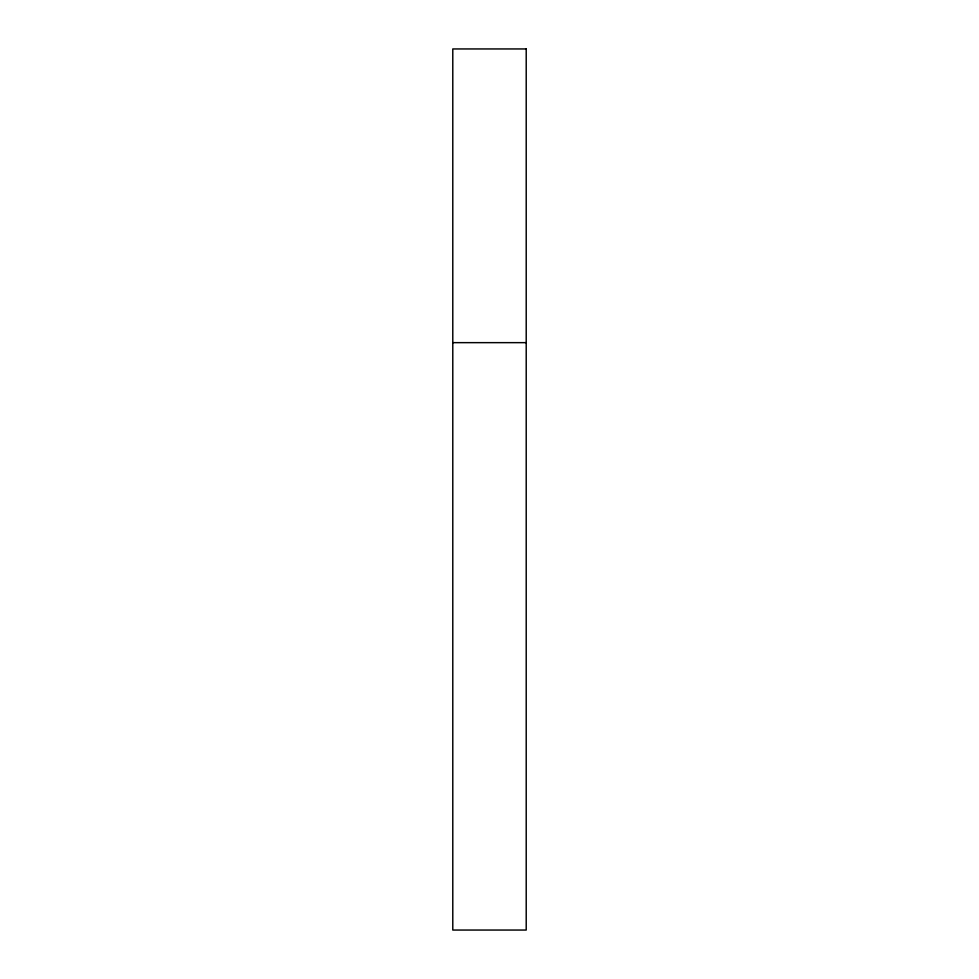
<?xml version="1.0" encoding="UTF-8"?>
<svg xmlns="http://www.w3.org/2000/svg" width="979" height="979" viewBox="0 0 979 979"><rect width="100%" height="100%" fill="white"/><g stroke="black" fill="none" stroke-linecap="round" stroke-linejoin="round"><path stroke-width="1.47" d="M452.787 342.65L526.212 342.65M526.212 48.95L452.787 48.95L452.787 930.05L526.212 930.05L526.212 48.95"/></g></svg>
